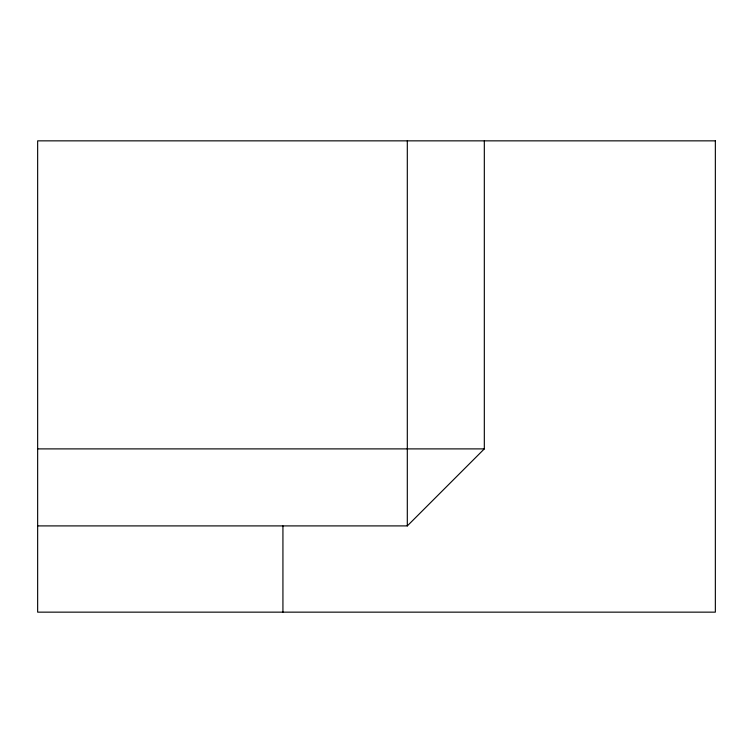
<?xml version="1.0" encoding="UTF-8"?>
<svg xmlns="http://www.w3.org/2000/svg" width="753" height="753" viewBox="0 0 753 753"><rect width="100%" height="100%" fill="white"/><g stroke="black" fill="none" stroke-linecap="round" stroke-linejoin="round"><path stroke-width="1.13" d="M37.65 525.905L407.307 525.905L484.32 448.892L484.32 140.849M37.65 448.892L484.32 448.892M407.307 140.849L407.307 525.905M282.93 525.905L282.93 612.151M715.35 140.849L37.65 140.849L37.65 612.151L715.35 612.151L715.35 140.849"/></g></svg>
